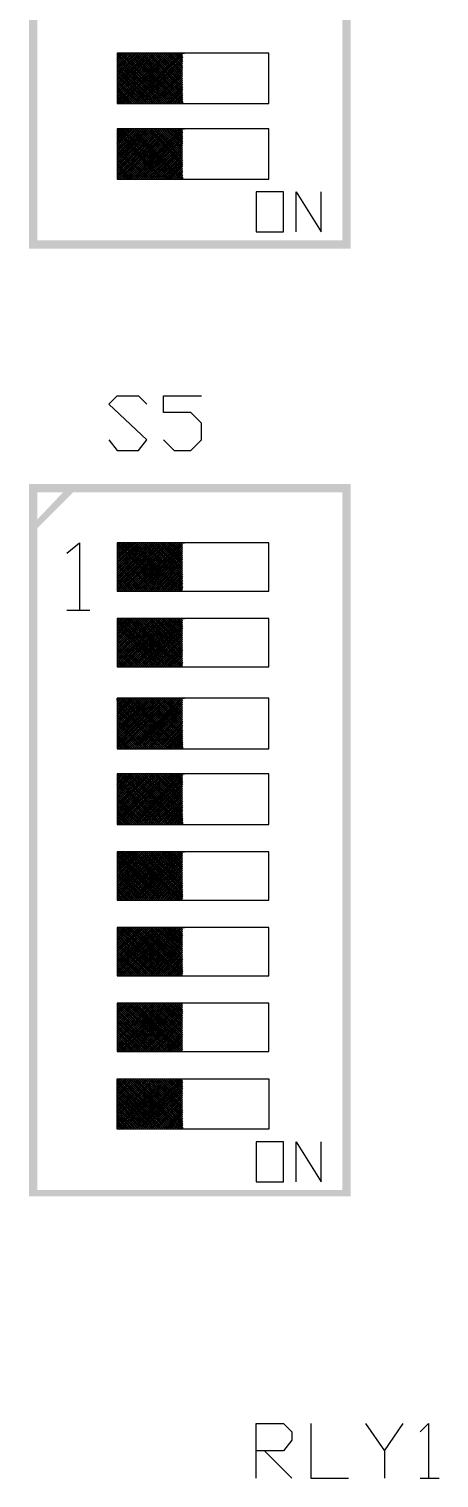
# Model space of a CAD drawing. Header units: millimetres. Extents: x 532209 to 638832, y -290618 to -196403.
# Drawn here: x 595696 to 600571, y -247778 to -230541 of the extents above; entities that cross this region are included whole.
import ezdxf
from ezdxf.enums import TextEntityAlignment as Align

# ---------------------------------------------------------------- set-up
doc = ezdxf.new("R2010")
doc.units = ezdxf.units.MM
doc.header["$LTSCALE"] = 12.5
doc.header["$MEASUREMENT"] = 0
doc.styles.get("Standard").update_dxf_attribs({"font": 'arial.ttf'})

# ---------------------------------------------------------------- blocks, each defined once
blk = doc.blocks.new('APC L')
at = {"linetype": 'Continuous'}
for points in [[(595796, -224753), (595696, -224653), (595796, -233053)], [(595696, -224653), (595796, -233053), (595696, -233153)], [(599521, -233153), (599421, -224753), (599521, -224653)], [(599421, -233053), (599521, -233153), (599421, -224753)], [(595796, -233053), (595696, -233153), (599421, -233053)], [(595696, -233153), (599421, -233053), (599521, -233153)], [(599521, -235953), (595796, -236053), (595696, -235953)], [(595796, -236053), (595696, -235953), (595796, -244353)], [(595696, -235953), (595796, -244353), (595696, -244428)], [(595721, -236453), (595771, -236503), (596171, -235978)], [(595771, -236503), (596171, -235978), (596246, -236028)], [(599421, -236053), (599521, -235953), (595796, -236053)], [(599521, -244428), (599421, -236053), (599521, -235953)], [(599421, -244353), (599521, -244428), (599421, -236053)], [(595796, -244353), (595696, -244428), (599421, -244353)], [(595696, -244428), (599421, -244353), (599521, -244428)]]:
    blk.add_hatch(color=256, dxfattribs=at).paths.add_polyline_path(points)
for points in [[(596746, -231428), (598546, -231428), (598546, -230828), (596746, -230828), (596746, -231428)], [(597346, -230828), (596746, -231428), (597321, -230828), (596746, -231403)], [(597296, -230828), (596746, -231378)], [(597296, -230828), (596746, -231378)], [(597271, -230828), (596746, -231353)], [(597246, -230828), (596746, -231328)], [(597246, -230828), (596746, -231328)], [(597221, -230828), (596746, -231303), (597196, -230828)], [(597171, -230828), (596746, -231278)], [(597171, -230828), (596746, -231253)], [(597146, -230828), (596746, -231253)], [(596746, -231228), (597121, -230828), (596746, -231203)], [(597121, -230828), (596746, -231178)], [(597096, -230828), (596746, -231178)], [(597071, -230828), (596746, -231153)], [(597046, -230828), (596746, -231128)], [(597046, -230828), (596746, -231128)], [(597021, -230828), (596746, -231103), (596996, -230828)], [(596996, -230828), (596746, -231078)], [(596971, -230828), (596746, -231053)], [(596946, -230828), (596746, -231053)], [(596746, -231028), (596921, -230828), (596746, -231003)], [(596921, -230828), (596746, -231003)], [(596896, -230828), (596746, -230978)], [(596871, -230828), (596746, -230953)], [(596846, -230828), (596746, -230928)], [(596846, -230828), (596746, -230928)], [(596821, -230828), (596746, -230903), (596796, -230828)], [(596796, -230828), (596746, -230878)], [(596771, -230828), (596746, -230878)], [(596746, -230828), (596746, -230853)], [(597346, -231428), (596746, -230828), (597321, -231428)], [(596746, -230853), (597296, -231428)], [(596746, -230878), (597296, -231428)], [(596746, -230878), (597271, -231428), (596746, -230903)], [(596746, -230928), (597246, -231428)], [(596746, -230928), (597246, -231428)], [(597221, -231428), (596746, -230953), (597196, -231428)], [(596746, -230978), (597171, -231428)], [(597371, -230828), (596771, -231428)], [(596771, -230828), (597371, -231428)], [(597396, -230828), (596796, -231428)], [(597371, -230828), (596796, -231428)], [(596796, -230828), (597396, -231428)], [(596796, -230828), (597371, -231428)], [(597421, -230828), (596821, -231428)], [(596821, -230828), (597421, -231428)], [(597446, -230828), (596846, -231428)], [(597446, -230828), (596846, -231428)], [(596846, -230828), (597446, -231428)], [(596846, -230828), (597446, -231428)], [(597471, -230828), (596871, -231428)], [(596871, -230828), (597471, -231428), (596896, -230828), (597496, -231428)], [(597496, -230828), (596896, -231428)], [(597496, -230828), (596921, -231428)], [(596921, -231428), (597521, -230828), (596946, -231428), (597521, -230853)], [(596921, -230828), (597496, -231428)], [(596921, -230828), (597521, -231428)], [(596946, -230828), (597521, -231403)], [(596971, -230828), (597521, -231378)], [(597521, -230878), (596971, -231428)], [(596996, -230828), (597521, -231378)], [(596996, -230828), (597521, -231353)], [(597521, -230878), (596996, -231428)], [(597521, -230903), (596996, -231428)], [(597021, -230828), (597521, -231328), (597046, -230828)], [(597021, -231428), (597521, -230928), (597046, -231428)], [(597046, -230828), (597521, -231328)], [(597521, -230928), (597046, -231428)], [(597071, -230828), (597521, -231303)], [(597521, -230953), (597071, -231428)], [(597521, -231278), (597096, -230828), (597521, -231253)], [(597521, -230978), (597096, -231428)], [(597121, -230828), (597521, -231253)], [(597121, -230828), (597521, -231228)], [(597146, -230828), (597521, -231203)], [(597171, -230828), (597521, -231178)], [(597171, -230828), (597521, -231178)], [(597196, -230828), (597521, -231153)], [(597221, -230828), (597521, -231128), (597246, -230828)], [(597246, -230828), (597521, -231128)], [(597271, -230828), (597521, -231103)], [(597521, -231078), (597296, -230828), (597521, -231053)], [(597296, -230828), (597521, -231053)], [(597321, -230828), (597521, -231028)], [(597346, -230828), (597521, -231003)], [(597371, -230828), (597521, -231003)], [(597371, -230828), (597521, -230978)], [(597396, -230828), (597521, -230953)], [(597421, -230828), (597521, -230928), (597446, -230828)], [(597446, -230828), (597521, -230928)], [(597521, -230903), (597471, -230828), (597521, -230878)], [(597496, -230828), (597521, -230878)], [(597496, -230828), (597521, -230853)], [(597521, -230828), (597546, -230828)], [(596746, -231003), (597171, -231428)], [(596746, -231003), (597146, -231428)], [(596746, -231028), (597121, -231428)], [(596746, -231053), (597121, -231428)], [(596746, -231053), (597096, -231428)], [(596746, -231078), (597071, -231428), (596746, -231103)], [(596746, -231128), (597046, -231428)], [(596746, -231128), (597046, -231428)], [(597021, -231428), (596746, -231153), (596996, -231428)], [(597521, -231003), (597121, -231428)], [(597521, -231003), (597121, -231428)], [(597521, -231028), (597146, -231428), (597521, -231053)], [(597521, -231053), (597171, -231428)], [(597521, -231078), (597171, -231428)], [(597521, -231103), (597196, -231428)], [(597221, -231428), (597521, -231128), (597246, -231428)], [(597521, -231128), (597246, -231428)], [(597521, -231153), (597271, -231428)], [(596746, -231178), (596996, -231428)], [(596746, -231178), (596971, -231428)], [(596746, -231203), (596946, -231428)], [(596746, -231228), (596921, -231428)], [(596746, -231253), (596921, -231428)], [(596746, -231253), (596896, -231428)], [(596746, -231278), (596871, -231428), (596746, -231303)], [(597521, -231178), (597296, -231428)], [(597521, -231178), (597296, -231428)], [(597521, -231203), (597321, -231428)], [(597521, -231228), (597346, -231428), (597521, -231253)], [(597521, -231253), (597371, -231428)], [(597521, -231278), (597371, -231428)], [(597396, -231428), (597521, -231303), (597421, -231428)], [(596746, -231328), (596846, -231428)], [(596846, -231428), (596746, -231328), (596821, -231428)], [(596746, -231353), (596796, -231428)], [(596746, -231378), (596796, -231428)], [(596746, -231378), (596771, -231428)], [(596746, -231403), (596746, -231428)], [(597521, -231328), (597446, -231428)], [(597521, -231328), (597446, -231428)], [(597521, -231353), (597471, -231428)], [(597521, -231378), (597496, -231428)], [(597521, -231378), (597496, -231428)], [(597521, -231403), (597521, -231428)], [(597346, -231728), (596746, -232328), (597321, -231728), (596746, -232303)], [(597296, -231728), (596746, -232278), (597296, -231728)], [(597271, -231728), (596746, -232278)], [(597246, -231728), (596746, -232253)], [(597246, -231728), (596746, -232228)], [(597221, -231728), (596746, -232228)], [(597196, -231728), (596746, -232203)], [(597171, -231728), (596746, -232178)], [(597171, -231728), (596746, -232153)], [(597146, -231728), (596746, -232153)], [(596746, -232128), (597121, -231728), (596746, -232103)], [(597121, -231728), (596746, -232078), (597096, -231728)], [(597071, -231728), (596746, -232078)], [(597046, -231728), (596746, -232053)], [(597046, -231728), (596746, -232028)], [(597021, -231728), (596746, -232028)], [(596996, -231728), (596746, -232003)], [(596996, -231728), (596746, -231978)], [(596971, -231728), (596746, -231953)], [(596946, -231728), (596746, -231953)], [(596746, -231928), (596921, -231728), (596746, -231903)], [(596921, -231728), (596746, -231903), (596896, -231728)], [(596871, -231728), (596746, -231878)], [(596846, -231728), (596746, -231853)], [(596846, -231728), (596746, -231828)], [(596821, -231728), (596746, -231828)], [(596796, -231728), (596746, -231803)], [(596796, -231728), (596746, -231778)], [(596771, -231728), (596746, -231778)], [(596746, -231728), (596746, -231753)], [(596746, -231728), (597346, -232328)], [(596746, -232328), (598546, -232328), (598546, -231728), (596746, -231728), (596746, -232328)], [(597321, -232328), (596746, -231753), (597296, -232328)], [(596746, -231778), (597296, -232328)], [(596746, -231778), (597271, -232328), (596746, -231803)], [(596746, -231828), (597246, -232328)], [(596746, -231828), (597246, -232328)], [(597371, -231728), (596771, -232328)], [(596771, -231728), (597371, -232328)], [(597396, -231728), (596796, -232328)], [(597371, -231728), (596796, -232328)], [(596796, -231728), (597396, -232328)], [(596796, -231728), (597371, -232328)], [(597421, -231728), (596821, -232328)], [(596821, -231728), (597421, -232328)], [(597446, -231728), (596846, -232328)], [(597446, -231728), (596846, -232328)], [(596846, -231728), (597446, -232328)], [(596846, -231728), (597446, -232328)], [(597471, -231728), (596871, -232328)], [(596871, -231728), (597471, -232328), (596896, -231728), (597496, -232328)], [(597496, -231728), (596896, -232328)], [(597496, -231728), (596921, -232328)], [(596921, -232328), (597521, -231728), (596946, -232328), (597521, -231753)], [(596921, -231728), (597496, -232328)], [(596921, -231728), (597521, -232328), (596946, -231728)], [(596971, -231728), (597521, -232303)], [(597521, -231778), (596971, -232328)], [(596996, -231728), (597521, -232278)], [(596996, -231728), (597521, -232278)], [(597521, -231778), (596996, -232328)], [(597521, -231803), (596996, -232328)], [(597021, -231728), (597521, -232253)], [(597521, -231828), (597021, -232328)], [(597046, -231728), (597521, -232228)], [(597046, -231728), (597521, -232228)], [(597521, -231828), (597046, -232328)], [(597071, -231728), (597521, -232203)], [(597521, -232178), (597096, -231728), (597521, -232153)], [(597121, -231728), (597521, -232153)], [(597121, -231728), (597521, -232128), (597146, -231728)], [(597171, -231728), (597521, -232103)], [(597171, -231728), (597521, -232078)], [(597196, -231728), (597521, -232078)], [(597221, -231728), (597521, -232053)], [(597246, -231728), (597521, -232028)], [(597246, -231728), (597521, -232028)], [(597271, -231728), (597521, -232003)], [(597521, -231978), (597296, -231728), (597521, -231953)], [(597296, -231728), (597521, -231953)], [(597321, -231728), (597521, -231928), (597346, -231728)], [(597371, -231728), (597521, -231903)], [(597371, -231728), (597521, -231903)], [(597396, -231728), (597521, -231878)], [(597421, -231728), (597521, -231853)], [(597446, -231728), (597521, -231828)], [(597446, -231728), (597521, -231828)], [(597521, -231803), (597471, -231728), (597521, -231778)], [(597496, -231728), (597521, -231778)], [(597496, -231728), (597521, -231753)], [(597521, -231728), (597546, -231728)], [(596746, -231853), (597221, -232328)], [(596746, -231878), (597196, -232328)], [(596746, -231903), (597171, -232328)], [(596746, -231903), (597171, -232328)], [(596746, -231928), (597146, -232328)], [(597121, -232328), (596746, -231953), (597121, -232328)], [(596746, -231953), (597096, -232328)], [(596746, -231978), (597071, -232328), (596746, -232003)], [(597521, -231853), (597046, -232328)], [(597521, -231878), (597071, -232328)], [(597521, -231903), (597096, -232328)], [(597121, -232328), (597521, -231903), (597121, -232328)], [(597521, -231928), (597146, -232328), (597521, -231953)], [(597521, -231953), (597171, -232328)], [(597521, -231978), (597171, -232328)], [(597521, -232003), (597196, -232328)], [(596746, -232028), (597046, -232328)], [(596746, -232028), (597046, -232328)], [(596746, -232053), (597021, -232328)], [(596746, -232078), (596996, -232328)], [(596746, -232078), (596996, -232328)], [(596746, -232103), (596971, -232328)], [(596746, -232128), (596946, -232328)], [(596921, -232328), (596746, -232153), (596921, -232328)], [(596746, -232153), (596896, -232328)], [(596746, -232178), (596871, -232328), (596746, -232203)], [(597521, -232028), (597221, -232328)], [(597521, -232028), (597246, -232328)], [(597521, -232053), (597246, -232328)], [(597521, -232078), (597271, -232328)], [(597521, -232078), (597296, -232328)], [(597296, -232328), (597521, -232103), (597321, -232328)], [(597521, -232128), (597346, -232328), (597521, -232153)], [(597521, -232153), (597371, -232328)], [(597521, -232178), (597371, -232328)], [(596746, -232228), (596846, -232328)], [(596746, -232228), (596846, -232328)], [(596746, -232253), (596821, -232328)], [(596746, -232278), (596796, -232328)], [(596746, -232278), (596796, -232328)], [(596746, -232303), (596771, -232328)], [(597521, -232203), (597396, -232328)], [(597521, -232228), (597421, -232328)], [(597521, -232228), (597446, -232328)], [(597521, -232253), (597446, -232328)], [(597521, -232278), (597471, -232328)], [(597521, -232278), (597496, -232328)], [(597496, -232328), (597521, -232303), (597521, -232328)], [(598396, -232953), (598721, -232953), (598721, -232478), (598396, -232478), (598396, -232953)], [(598871, -232953), (598871, -232478), (599171, -232953), (599171, -232478)], [(596646, -235428), (596746, -235553), (596996, -235553), (597096, -235428), (596646, -235003), (596746, -234903), (596996, -234903), (597096, -235003)], [(597296, -235428), (597421, -235553), (597621, -235553), (597746, -235428), (597746, -235228), (597621, -235103), (597296, -235103), (597296, -234903), (597746, -234903)], [(596146, -236778), (596296, -236653), (596296, -237453)], [(596746, -237228), (598546, -237228), (598546, -236653), (596746, -236653), (596746, -237228)], [(597346, -236653), (596746, -237228), (597321, -236653), (596746, -237228)], [(597296, -236653), (596746, -237203)], [(597296, -236653), (596746, -237178)], [(597271, -236653), (596746, -237178)], [(597246, -236653), (596746, -237153)], [(597246, -236653), (596746, -237128)], [(597221, -236653), (596746, -237103)], [(597196, -236653), (596746, -237103)], [(597171, -236653), (596746, -237078)], [(597171, -236653), (596746, -237053), (597146, -236653)], [(596746, -237028), (597121, -236653), (596746, -237028)], [(597121, -236653), (596746, -237003)], [(597096, -236653), (596746, -236978)], [(597071, -236653), (596746, -236978)], [(597046, -236653), (596746, -236953)], [(597046, -236653), (596746, -236928)], [(597021, -236653), (596746, -236903)], [(596996, -236653), (596746, -236903)], [(596996, -236653), (596746, -236878)], [(596971, -236653), (596746, -236853), (596946, -236653)], [(596746, -236853), (596921, -236653), (596746, -236828)], [(596921, -236653), (596746, -236803)], [(596896, -236653), (596746, -236778)], [(596871, -236653), (596746, -236778)], [(596846, -236653), (596746, -236753)], [(596846, -236653), (596746, -236728)], [(596821, -236653), (596746, -236728)], [(596796, -236653), (596746, -236703)], [(596796, -236653), (596746, -236678)], [(596771, -236653), (596746, -236653), (596746, -236653)], [(597346, -237228), (596746, -236653), (597321, -237228)], [(596746, -236653), (597296, -237228)], [(597371, -236653), (596771, -237228)], [(596771, -236653), (597371, -237228)], [(597396, -236653), (596796, -237228)], [(597371, -236653), (596796, -237228)], [(596796, -236653), (597396, -237228)], [(596796, -236653), (597371, -237228)], [(597421, -236653), (596821, -237228)], [(596821, -236653), (597421, -237228)], [(597446, -236653), (596846, -237228)], [(597446, -236653), (596846, -237228)], [(596846, -236653), (597446, -237228)], [(596846, -236653), (597446, -237228)], [(597471, -236653), (596871, -237228)], [(596871, -236653), (597471, -237228), (596896, -236653), (597496, -237228)], [(597496, -236653), (596896, -237228)], [(597496, -236653), (596921, -237228)], [(596921, -237228), (597521, -236653), (596946, -237228), (597521, -236653)], [(596921, -236653), (597496, -237228)], [(596921, -236653), (597521, -237228)], [(596946, -236653), (597521, -237228)], [(596971, -236653), (597521, -237203)], [(596996, -236653), (597521, -237178)], [(596996, -236653), (597521, -237178)], [(597021, -236653), (597521, -237153)], [(597046, -236653), (597521, -237128)], [(597046, -236653), (597521, -237103)], [(597071, -236653), (597521, -237103)], [(597096, -236653), (597521, -237078), (597096, -236653)], [(597121, -236653), (597521, -237053)], [(597121, -236653), (597521, -237028)], [(597146, -236653), (597521, -237028)], [(597171, -236653), (597521, -237003)], [(597171, -236653), (597521, -236978)], [(597196, -236653), (597521, -236978)], [(597221, -236653), (597521, -236953)], [(597246, -236653), (597521, -236928)], [(597246, -236653), (597521, -236903)], [(597271, -236653), (597521, -236903), (597296, -236653), (597521, -236878)], [(597296, -236653), (597521, -236853)], [(597321, -236653), (597521, -236853)], [(597346, -236653), (597521, -236828)], [(597371, -236653), (597521, -236803)], [(597371, -236653), (597521, -236778)], [(597396, -236653), (597521, -236778)], [(597421, -236653), (597521, -236753)], [(597446, -236653), (597521, -236728)], [(597446, -236653), (597521, -236728)], [(597471, -236653), (597521, -236703), (597471, -236653)], [(597496, -236653), (597521, -236678)], [(597496, -236653), (597521, -236653)], [(597521, -236653), (597546, -236653)], [(596746, -236678), (597296, -237228)], [(596746, -236703), (597271, -237228), (596746, -236703)], [(596746, -236728), (597246, -237228)], [(596746, -236728), (597246, -237228)], [(596746, -236753), (597221, -237228)], [(596746, -236778), (597196, -237228)], [(596746, -236778), (597171, -237228)], [(596746, -236803), (597171, -237228)], [(596746, -236828), (597146, -237228)], [(596971, -237228), (597521, -236678), (596996, -237228)], [(597521, -236703), (596996, -237228)], [(597521, -236728), (597021, -237228)], [(597521, -236728), (597046, -237228)], [(597521, -236753), (597046, -237228)], [(597521, -236778), (597071, -237228)], [(597521, -236778), (597096, -237228)], [(597521, -236803), (597121, -237228)], [(597521, -236828), (597121, -237228)], [(596746, -236853), (597121, -237228)], [(596746, -236853), (597121, -237228)], [(596746, -236878), (597096, -237228)], [(596746, -236903), (597071, -237228), (596746, -236903)], [(596746, -236903), (597046, -237228)], [(596746, -236928), (597046, -237228)], [(596746, -236953), (597021, -237228)], [(596746, -236978), (596996, -237228)], [(596746, -236978), (596996, -237228)], [(596746, -237003), (596971, -237228)], [(597521, -236853), (597146, -237228), (597521, -236853), (597171, -237228)], [(597521, -236878), (597171, -237228)], [(597521, -236903), (597196, -237228)], [(597521, -236903), (597221, -237228)], [(597521, -236928), (597246, -237228)], [(597521, -236953), (597246, -237228)], [(597521, -236978), (597271, -237228)], [(597521, -236978), (597296, -237228)], [(597521, -237003), (597296, -237228)], [(596746, -237028), (596946, -237228)], [(596746, -237028), (596921, -237228)], [(596746, -237053), (596921, -237228)], [(596746, -237078), (596896, -237228)], [(596746, -237103), (596871, -237228), (596746, -237103)], [(596746, -237103), (596846, -237228)], [(596746, -237128), (596846, -237228)], [(596746, -237153), (596821, -237228)], [(596746, -237178), (596796, -237228)], [(596746, -237178), (596796, -237228)], [(597521, -237028), (597321, -237228)], [(597521, -237028), (597346, -237228), (597521, -237053), (597371, -237228)], [(597521, -237078), (597371, -237228)], [(597521, -237103), (597396, -237228)], [(597521, -237103), (597421, -237228)], [(597521, -237128), (597446, -237228)], [(597521, -237153), (597446, -237228)], [(597521, -237178), (597471, -237228)], [(597521, -237178), (597496, -237228)], [(596746, -237203), (596771, -237228)], [(596746, -237228), (596746, -237228)], [(597521, -237203), (597496, -237228)], [(597521, -237228), (597521, -237228)], [(596146, -237453), (596421, -237453)], [(596746, -238128), (598546, -238128), (598546, -237553), (596746, -237553), (596746, -238128)], [(597346, -237553), (596746, -238128), (597321, -237553), (596746, -238128)], [(597296, -237553), (596746, -238103)], [(597296, -237553), (596746, -238078)], [(597271, -237553), (596746, -238078)], [(597246, -237553), (596746, -238053), (597246, -237553)], [(597221, -237553), (596746, -238028)], [(597196, -237553), (596746, -238003)], [(597171, -237553), (596746, -238003)], [(597171, -237553), (596746, -237978)], [(597146, -237553), (596746, -237953)], [(596746, -237928), (597121, -237553), (596746, -237928)], [(597121, -237553), (596746, -237903)], [(597096, -237553), (596746, -237878)], [(597071, -237553), (596746, -237878)], [(597046, -237553), (596746, -237853), (597046, -237553)], [(597021, -237553), (596746, -237828)], [(596996, -237553), (596746, -237803)], [(596996, -237553), (596746, -237803)], [(596971, -237553), (596746, -237778)], [(596946, -237553), (596746, -237753)], [(596746, -237753), (596921, -237553), (596746, -237728)], [(596921, -237553), (596746, -237703)], [(596896, -237553), (596746, -237678)], [(596871, -237553), (596746, -237678)], [(596846, -237553), (596746, -237653), (596846, -237553)], [(596821, -237553), (596746, -237628)], [(596796, -237553), (596746, -237628)], [(596796, -237553), (596746, -237603)], [(596771, -237553), (596746, -237578)], [(596746, -237553), (596746, -237553)], [(597346, -238128), (596746, -237553), (597321, -238128)], [(596746, -237553), (597296, -238128)], [(596746, -237578), (597296, -238128)], [(596746, -237603), (597271, -238128), (596746, -237628)], [(596746, -237628), (597246, -238128)], [(596746, -237653), (597246, -238128)], [(596746, -237678), (597221, -238128)], [(596746, -237678), (597196, -238128)], [(597171, -238128), (596746, -237703), (597171, -238128)], [(597371, -237553), (596771, -238128)], [(596771, -237553), (597371, -238128)], [(597396, -237553), (596796, -238128)], [(597371, -237553), (596796, -238128)], [(596796, -237553), (597396, -238128)], [(596796, -237553), (597371, -238128)], [(597421, -237553), (596821, -238128)], [(596821, -237553), (597421, -238128)], [(597446, -237553), (596846, -238128)], [(597446, -237553), (596846, -238128)], [(596846, -237553), (597446, -238128)], [(596846, -237553), (597446, -238128)], [(597471, -237553), (596871, -238128)], [(596871, -237553), (597471, -238128), (596896, -237553), (597496, -238128)], [(597496, -237553), (596896, -238128)], [(597496, -237553), (596921, -238128)], [(596921, -238128), (597521, -237553), (596946, -238128), (597521, -237553)], [(596921, -237553), (597496, -238128)], [(596921, -237553), (597521, -238128)], [(596946, -237553), (597521, -238128)], [(596971, -237553), (597521, -238103)], [(597521, -237578), (596971, -238128)], [(596996, -237553), (597521, -238078)], [(596996, -237553), (597521, -238078), (597021, -237553)], [(597521, -237603), (596996, -238128)], [(597521, -237628), (596996, -238128)], [(597521, -237628), (597021, -238128)], [(597046, -237553), (597521, -238053)], [(597046, -237553), (597521, -238028)], [(597521, -237653), (597046, -238128)], [(597046, -238128), (597521, -237678), (597071, -238128)], [(597071, -237553), (597521, -238003)], [(597521, -238003), (597096, -237553), (597521, -237978)], [(597521, -237678), (597096, -238128)], [(597121, -237553), (597521, -237953)], [(597121, -237553), (597521, -237928)], [(597521, -237703), (597121, -238128)], [(597146, -237553), (597521, -237928)], [(597171, -237553), (597521, -237903)], [(597171, -237553), (597521, -237878), (597196, -237553)], [(597221, -237553), (597521, -237878)], [(597246, -237553), (597521, -237853)], [(597246, -237553), (597521, -237828)], [(597271, -237553), (597521, -237803)], [(597521, -237803), (597296, -237553), (597521, -237778)], [(597296, -237553), (597521, -237753)], [(597321, -237553), (597521, -237753)], [(597346, -237553), (597521, -237728)], [(597371, -237553), (597521, -237703)], [(597371, -237553), (597521, -237678), (597396, -237553)], [(597421, -237553), (597521, -237678)], [(597446, -237553), (597521, -237653)], [(597446, -237553), (597521, -237628)], [(597521, -237628), (597471, -237553), (597521, -237603)], [(597496, -237553), (597521, -237578)], [(597496, -237553), (597521, -237553)], [(597521, -237553), (597546, -237553)], [(596746, -237728), (597146, -238128)], [(596746, -237753), (597121, -238128)], [(596746, -237753), (597121, -238128)], [(596746, -237778), (597096, -238128)], [(596746, -237803), (597071, -238128), (596746, -237803)], [(596746, -237828), (597046, -238128)], [(596746, -237853), (597046, -238128)], [(597521, -237728), (597121, -238128)], [(597521, -237753), (597146, -238128), (597521, -237753)], [(597521, -237778), (597171, -238128)], [(597521, -237803), (597171, -238128)], [(597521, -237803), (597196, -238128)], [(597521, -237828), (597221, -238128)], [(597246, -238128), (597521, -237853), (597246, -238128)], [(596746, -237878), (597021, -238128)], [(596996, -238128), (596746, -237878), (596996, -238128)], [(596746, -237903), (596971, -238128)], [(596746, -237928), (596946, -238128)], [(596746, -237928), (596921, -238128)], [(596746, -237953), (596921, -238128)], [(596746, -237978), (596896, -238128)], [(596746, -238003), (596871, -238128), (596746, -238003)], [(596746, -238028), (596846, -238128)], [(597521, -237878), (597271, -238128)], [(597521, -237878), (597296, -238128)], [(597521, -237903), (597296, -238128)], [(597521, -237928), (597321, -238128)], [(597521, -237928), (597346, -238128), (597521, -237953)], [(597521, -237978), (597371, -238128)], [(597521, -238003), (597371, -238128)], [(597521, -238003), (597396, -238128)], [(597521, -238028), (597421, -238128)], [(596746, -238053), (596846, -238128)], [(596746, -238078), (596821, -238128)], [(596796, -238128), (596746, -238078), (596796, -238128)], [(596746, -238103), (596771, -238128)], [(596746, -238128), (596746, -238128)], [(597446, -238128), (597521, -238053), (597446, -238128)], [(597521, -238078), (597471, -238128)], [(597521, -238078), (597496, -238128)], [(597521, -238103), (597496, -238128)], [(597521, -238128), (597521, -238128)], [(596746, -239103), (598546, -239103), (598546, -238503), (596746, -238503), (596746, -239103)], [(597346, -238503), (596746, -239103), (597321, -238503), (596746, -239078)], [(597296, -238503), (596746, -239053)], [(597296, -238503), (596746, -239028)], [(597271, -238503), (596746, -239028)], [(597246, -238503), (596746, -239003)], [(597246, -238503), (596746, -238978)], [(597221, -238503), (596746, -238978)], [(597196, -238503), (596746, -238953)], [(597171, -238503), (596746, -238928)], [(597171, -238503), (596746, -238903), (597146, -238503)], [(596746, -238903), (597121, -238503), (596746, -238878)], [(597121, -238503), (596746, -238853)], [(597096, -238503), (596746, -238828)], [(597071, -238503), (596746, -238828)], [(597046, -238503), (596746, -238803)], [(597046, -238503), (596746, -238778)], [(597021, -238503), (596746, -238778)], [(596996, -238503), (596746, -238753)], [(596996, -238503), (596746, -238728)], [(596971, -238503), (596746, -238703), (596946, -238503)], [(596746, -238703), (596921, -238503), (596746, -238678)], [(596921, -238503), (596746, -238653)], [(596896, -238503), (596746, -238653)], [(596871, -238503), (596746, -238628)], [(596846, -238503), (596746, -238603)], [(596846, -238503), (596746, -238578)], [(596821, -238503), (596746, -238578)], [(596796, -238503), (596746, -238553)], [(596796, -238503), (596746, -238528)], [(596771, -238503), (596746, -238528), (596746, -238503)], [(597346, -239103), (596746, -238503), (597321, -239103)], [(596746, -238528), (597296, -239103)], [(596746, -238528), (597296, -239103)], [(596746, -238553), (597271, -239103), (596746, -238578), (597246, -239103)], [(597371, -238503), (596771, -239103)], [(596771, -238503), (597371, -239103)], [(597396, -238503), (596796, -239103)], [(597371, -238503), (596796, -239103)], [(596796, -238503), (597396, -239103)], [(596796, -238503), (597371, -239103)], [(597421, -238503), (596821, -239103)], [(596821, -238503), (597421, -239103)], [(597446, -238503), (596846, -239103)], [(597446, -238503), (596846, -239103)], [(596846, -238503), (597446, -239103)], [(596846, -238503), (597446, -239103)], [(597471, -238503), (596871, -239103)], [(596871, -238503), (597471, -239103), (596896, -238503), (597496, -239103)], [(597496, -238503), (596896, -239103)], [(597496, -238503), (596921, -239103)], [(596921, -239103), (597521, -238503), (596946, -239103), (597521, -238528)], [(596921, -238503), (597496, -239103)], [(596921, -238503), (597521, -239103)], [(596946, -238503), (597521, -239078)], [(596971, -238503), (597521, -239053)], [(596971, -239103), (597521, -238528), (596996, -239103)], [(596996, -238503), (597521, -239028)], [(596996, -238503), (597521, -239028)], [(597521, -238553), (596996, -239103)], [(597021, -238503), (597521, -239003)], [(597046, -238503), (597521, -238978)], [(597046, -238503), (597521, -238978)], [(597071, -238503), (597521, -238953), (597096, -238503), (597521, -238928)], [(597121, -238503), (597521, -238903)], [(597121, -238503), (597521, -238903)], [(597146, -238503), (597521, -238878)], [(597171, -238503), (597521, -238853)], [(597171, -238503), (597521, -238828)], [(597196, -238503), (597521, -238828)], [(597221, -238503), (597521, -238803)], [(597246, -238503), (597521, -238778)], [(597246, -238503), (597521, -238778)], [(597271, -238503), (597521, -238753), (597296, -238503), (597521, -238728)], [(597296, -238503), (597521, -238703)], [(597321, -238503), (597521, -238703)], [(597346, -238503), (597521, -238678)], [(597371, -238503), (597521, -238653)], [(597371, -238503), (597521, -238653)], [(597396, -238503), (597521, -238628)], [(597421, -238503), (597521, -238603)], [(597446, -238503), (597521, -238578)], [(597446, -238503), (597521, -238578)], [(597471, -238503), (597521, -238553), (597471, -238503)], [(597496, -238503), (597521, -238528)], [(597496, -238503), (597521, -238528)], [(597521, -238503), (597546, -238503)], [(596746, -238578), (597246, -239103)], [(596746, -238603), (597221, -239103)], [(596746, -238628), (597196, -239103)], [(596746, -238653), (597171, -239103)], [(596746, -238653), (597171, -239103)], [(596746, -238678), (597146, -239103)], [(596746, -238703), (597121, -239103)], [(596746, -238703), (597121, -239103)], [(596746, -238728), (597096, -239103)], [(597521, -238578), (597021, -239103)], [(597521, -238578), (597046, -239103)], [(597521, -238603), (597046, -239103)], [(597521, -238628), (597071, -239103)], [(597521, -238653), (597096, -239103)], [(597521, -238653), (597121, -239103)], [(597521, -238678), (597121, -239103)], [(597521, -238703), (597146, -239103), (597521, -238703)], [(597171, -239103), (597521, -238728), (597171, -239103)], [(596746, -238753), (597071, -239103), (596746, -238778), (597046, -239103)], [(596746, -238778), (597046, -239103)], [(596746, -238803), (597021, -239103)], [(596746, -238828), (596996, -239103)], [(596746, -238828), (596996, -239103)], [(596746, -238853), (596971, -239103)], [(596746, -238878), (596946, -239103)], [(596746, -238903), (596921, -239103)], [(596746, -238903), (596921, -239103)], [(597521, -238753), (597196, -239103)], [(597521, -238778), (597221, -239103)], [(597521, -238778), (597246, -239103)], [(597521, -238803), (597246, -239103)], [(597521, -238828), (597271, -239103)], [(597521, -238828), (597296, -239103)], [(597521, -238853), (597296, -239103)], [(597521, -238878), (597321, -239103)], [(597521, -238903), (597346, -239103), (597521, -238903)], [(596746, -238928), (596896, -239103)], [(596746, -238953), (596871, -239103), (596746, -238978), (596846, -239103)], [(596746, -238978), (596846, -239103)], [(596746, -239003), (596821, -239103)], [(596746, -239028), (596796, -239103)], [(596746, -239028), (596796, -239103)], [(596746, -239053), (596771, -239103)], [(596746, -239078), (596746, -239103)], [(597371, -239103), (597521, -238928), (597371, -239103)], [(597521, -238953), (597396, -239103)], [(597521, -238978), (597421, -239103)], [(597521, -238978), (597446, -239103)], [(597521, -239003), (597446, -239103)], [(597521, -239028), (597471, -239103)], [(597521, -239028), (597496, -239103)], [(597521, -239053), (597496, -239103)], [(597521, -239078), (597521, -239103)], [(596746, -240003), (598546, -240003), (598546, -239403), (596746, -239403), (596746, -240003)], [(597346, -239403), (596746, -240003), (597321, -239403), (596746, -239978)], [(597296, -239403), (596746, -239953)], [(597296, -239403), (596746, -239928)], [(597271, -239403), (596746, -239928)], [(597246, -239403), (596746, -239903), (597246, -239403)], [(597221, -239403), (596746, -239878)], [(597196, -239403), (596746, -239878)], [(597171, -239403), (596746, -239853)], [(597171, -239403), (596746, -239828)], [(597146, -239403), (596746, -239803)], [(596746, -239803), (597121, -239403), (596746, -239778)], [(597121, -239403), (596746, -239753)], [(597096, -239403), (596746, -239728)], [(597071, -239403), (596746, -239728)], [(597046, -239403), (596746, -239703), (597046, -239403)], [(597021, -239403), (596746, -239678)], [(596996, -239403), (596746, -239678)], [(596996, -239403), (596746, -239653)], [(596971, -239403), (596746, -239628)], [(596946, -239403), (596746, -239603)], [(596746, -239603), (596921, -239403), (596746, -239578)], [(596921, -239403), (596746, -239553)], [(596896, -239403), (596746, -239553)], [(596871, -239403), (596746, -239528), (596846, -239403)], [(596846, -239403), (596746, -239503)], [(596821, -239403), (596746, -239478)], [(596796, -239403), (596746, -239478)], [(596796, -239403), (596746, -239453)], [(596771, -239403), (596746, -239428)], [(596746, -239403), (596746, -239428)], [(597346, -240003), (596746, -239403), (597321, -240003)], [(596746, -239428), (597296, -240003)], [(596746, -239428), (597296, -240003)], [(597371, -239403), (596771, -240003)], [(596771, -239403), (597371, -240003)], [(597396, -239403), (596796, -240003)], [(597371, -239403), (596796, -240003)], [(596796, -239403), (597396, -240003)], [(596796, -239403), (597371, -240003)], [(597421, -239403), (596821, -240003)], [(596821, -239403), (597421, -240003)], [(597446, -239403), (596846, -240003)], [(597446, -239403), (596846, -240003)], [(596846, -239403), (597446, -240003)], [(596846, -239403), (597446, -240003)], [(597471, -239403), (596871, -240003)], [(596871, -239403), (597471, -240003), (596896, -239403), (597496, -240003)], [(597496, -239403), (596896, -240003)], [(597496, -239403), (596921, -240003)], [(596921, -240003), (597521, -239403), (596946, -240003), (597521, -239428)], [(596921, -239403), (597496, -240003)], [(596921, -239403), (597521, -240003)], [(596946, -239403), (597521, -239978)], [(596971, -239403), (597521, -239953)], [(597521, -239428), (596971, -240003)], [(596996, -239403), (597521, -239928), (596996, -239403)], [(597021, -239403), (597521, -239928)], [(597046, -239403), (597521, -239903)], [(597046, -239403), (597521, -239878)], [(597071, -239403), (597521, -239878)], [(597521, -239853), (597096, -239403), (597521, -239828)], [(597121, -239403), (597521, -239803)], [(597121, -239403), (597521, -239803)], [(597146, -239403), (597521, -239778)], [(597171, -239403), (597521, -239753)], [(597171, -239403), (597521, -239728), (597196, -239403)], [(597221, -239403), (597521, -239728)], [(597246, -239403), (597521, -239703)], [(597246, -239403), (597521, -239678)], [(597271, -239403), (597521, -239678)], [(597521, -239653), (597296, -239403), (597521, -239628)], [(597296, -239403), (597521, -239603)], [(597321, -239403), (597521, -239603)], [(597346, -239403), (597521, -239578)], [(597371, -239403), (597521, -239553)], [(597371, -239403), (597521, -239553), (597396, -239403)], [(597421, -239403), (597521, -239528)], [(597446, -239403), (597521, -239503)], [(597446, -239403), (597521, -239478)], [(597521, -239478), (597471, -239403), (597521, -239453)], [(597496, -239403), (597521, -239428)], [(597496, -239403), (597521, -239428)], [(597521, -239403), (597546, -239403)], [(596746, -239453), (597271, -240003), (596746, -239478)], [(596746, -239478), (597246, -240003)], [(596746, -239503), (597246, -240003)], [(596746, -239528), (597221, -240003)], [(596746, -239553), (597196, -240003)], [(597171, -240003), (596746, -239553), (597171, -240003)], [(596746, -239578), (597146, -240003)], [(597521, -239453), (596996, -240003)], [(597521, -239478), (596996, -240003)], [(597521, -239478), (597021, -240003)], [(597521, -239503), (597046, -240003)], [(597046, -240003), (597521, -239528), (597071, -240003)], [(597521, -239553), (597096, -240003)], [(597521, -239553), (597121, -240003)], [(597521, -239578), (597121, -240003)], [(596746, -239603), (597121, -240003)], [(596746, -239603), (597121, -240003)], [(596746, -239628), (597096, -240003)], [(596746, -239653), (597071, -240003), (596746, -239678)], [(596746, -239678), (597046, -240003)], [(596746, -239703), (597046, -240003)], [(596746, -239728), (597021, -240003)], [(596746, -239728), (596996, -240003)], [(596996, -240003), (596746, -239753), (596971, -240003)], [(597521, -239603), (597146, -240003), (597521, -239603)], [(597521, -239628), (597171, -240003)], [(597521, -239653), (597171, -240003)], [(597521, -239678), (597196, -240003)], [(597521, -239678), (597221, -240003)], [(597521, -239703), (597246, -240003)], [(597246, -240003), (597521, -239728), (597271, -240003)], [(597521, -239728), (597296, -240003)], [(597521, -239753), (597296, -240003)], [(596746, -239778), (596946, -240003)], [(596746, -239803), (596921, -240003)], [(596746, -239803), (596921, -240003)], [(596746, -239828), (596896, -240003)], [(596746, -239853), (596871, -240003), (596746, -239878)], [(596746, -239878), (596846, -240003)], [(596746, -239903), (596846, -240003)], [(596746, -239928), (596821, -240003)], [(596746, -239928), (596796, -240003)], [(597521, -239778), (597321, -240003)], [(597521, -239803), (597346, -240003), (597521, -239803)], [(597521, -239828), (597371, -240003)], [(597521, -239853), (597371, -240003)], [(597521, -239878), (597396, -240003)], [(597521, -239878), (597421, -240003)], [(597521, -239903), (597446, -240003)], [(597446, -240003), (597521, -239928), (597471, -240003)], [(597521, -239928), (597496, -240003)], [(596796, -240003), (596746, -239953), (596771, -240003)], [(596746, -239978), (596746, -240003)], [(597521, -239953), (597496, -240003)], [(597521, -239978), (597521, -240003)], [(596746, -240903), (598546, -240903), (598546, -240328), (596746, -240328), (596746, -240903)], [(597346, -240328), (596746, -240903), (597321, -240328), (596746, -240903)], [(597296, -240328), (596746, -240878)], [(597296, -240328), (596746, -240853)], [(597271, -240328), (596746, -240828)], [(597246, -240328), (596746, -240828)], [(597246, -240328), (596746, -240803)], [(597221, -240328), (596746, -240778)], [(597196, -240328), (596746, -240778)], [(597171, -240328), (596746, -240753)], [(597171, -240328), (596746, -240728)], [(597146, -240328), (596746, -240703)], [(597121, -240328), (596746, -240703), (597121, -240328)], [(597121, -240328), (596746, -240678)], [(597096, -240328), (596746, -240653)], [(597071, -240328), (596746, -240628)], [(597046, -240328), (596746, -240628)], [(597046, -240328), (596746, -240603)], [(597021, -240328), (596746, -240578)], [(596996, -240328), (596746, -240578)], [(596996, -240328), (596746, -240553)], [(596971, -240328), (596746, -240528)], [(596946, -240328), (596746, -240503), (596921, -240328), (596746, -240503)], [(596921, -240328), (596746, -240478)], [(596896, -240328), (596746, -240453)], [(596871, -240328), (596746, -240453)], [(596846, -240328), (596746, -240428)], [(596846, -240328), (596746, -240403)], [(596821, -240328), (596746, -240378)], [(596796, -240328), (596746, -240378)], [(596796, -240328), (596746, -240353)], [(596771, -240328), (596746, -240328)], [(596746, -240328), (596771, -240328)], [(597346, -240903), (596746, -240328), (597321, -240903)], [(596746, -240328), (597296, -240903)], [(597296, -240903), (596746, -240353), (597271, -240903), (596746, -240378)], [(596746, -240378), (597246, -240903)], [(596746, -240403), (597246, -240903)], [(596746, -240428), (597221, -240903)], [(596746, -240453), (597196, -240903)], [(596746, -240453), (597171, -240903)], [(597371, -240328), (596771, -240903)], [(596771, -240328), (597371, -240903)], [(597396, -240328), (596796, -240903)], [(597371, -240328), (596796, -240903)], [(596796, -240328), (597396, -240903)], [(596796, -240328), (597371, -240903)], [(597421, -240328), (596821, -240903)], [(596821, -240328), (597421, -240903)], [(597446, -240328), (596846, -240903)], [(597446, -240328), (596846, -240903)], [(596846, -240328), (597446, -240903)], [(596846, -240328), (597446, -240903)], [(597471, -240328), (596871, -240903)], [(596871, -240328), (597471, -240903), (596896, -240328), (597496, -240903)], [(597496, -240328), (596896, -240903)], [(597496, -240328), (596921, -240903)], [(596921, -240903), (597521, -240328), (596946, -240903), (597521, -240328), (596971, -240903)], [(596921, -240328), (597496, -240903)], [(596921, -240328), (597521, -240903), (596946, -240328)], [(596971, -240328), (597521, -240878)], [(596996, -240328), (597521, -240853)], [(596996, -240328), (597521, -240828)], [(597521, -240353), (596996, -240903)], [(597521, -240378), (596996, -240903)], [(597021, -240328), (597521, -240828)], [(597521, -240378), (597021, -240903)], [(597046, -240328), (597521, -240803)], [(597046, -240328), (597521, -240778)], [(597521, -240403), (597046, -240903)], [(597521, -240428), (597046, -240903)], [(597071, -240328), (597521, -240778)], [(597521, -240453), (597071, -240903)], [(597521, -240753), (597096, -240328), (597521, -240728), (597121, -240328)], [(597521, -240453), (597096, -240903)], [(597121, -240328), (597521, -240703)], [(597146, -240328), (597521, -240703)], [(597171, -240328), (597521, -240678)], [(597171, -240328), (597521, -240653)], [(597196, -240328), (597521, -240628)], [(597221, -240328), (597521, -240628)], [(597246, -240328), (597521, -240603)], [(597246, -240328), (597521, -240578)], [(597271, -240328), (597521, -240578)], [(597296, -240328), (597521, -240553), (597296, -240328)], [(597296, -240328), (597521, -240528)], [(597321, -240328), (597521, -240503)], [(597346, -240328), (597521, -240503)], [(597371, -240328), (597521, -240478)], [(597371, -240328), (597521, -240453)], [(597396, -240328), (597521, -240453)], [(597421, -240328), (597521, -240428)], [(597446, -240328), (597521, -240403)], [(597446, -240328), (597521, -240378)], [(597521, -240378), (597471, -240328), (597521, -240353), (597496, -240328)], [(597496, -240328), (597521, -240328)], [(597521, -240328), (597546, -240328)], [(596746, -240478), (597171, -240903)], [(596746, -240503), (597146, -240903)], [(596746, -240503), (597121, -240903)], [(596746, -240528), (597121, -240903)], [(597096, -240903), (596746, -240553), (597071, -240903), (596746, -240578)], [(596746, -240578), (597046, -240903)], [(596746, -240603), (597046, -240903)], [(596746, -240628), (597021, -240903)], [(596746, -240628), (596996, -240903)], [(597521, -240478), (597121, -240903)], [(597521, -240503), (597121, -240903)], [(597521, -240503), (597146, -240903), (597521, -240503)], [(597521, -240528), (597171, -240903)], [(597521, -240553), (597171, -240903)], [(597521, -240578), (597196, -240903)], [(597521, -240578), (597221, -240903)], [(597521, -240603), (597246, -240903)], [(597521, -240628), (597246, -240903)], [(597521, -240628), (597271, -240903)], [(596746, -240653), (596996, -240903)], [(596746, -240678), (596971, -240903)], [(596746, -240703), (596946, -240903)], [(596746, -240703), (596921, -240903)], [(596746, -240728), (596921, -240903)], [(596896, -240903), (596746, -240753), (596871, -240903), (596746, -240778)], [(596746, -240778), (596846, -240903)], [(596746, -240803), (596846, -240903)], [(597521, -240653), (597296, -240903)], [(597521, -240678), (597296, -240903)], [(597521, -240703), (597321, -240903)], [(597521, -240703), (597346, -240903), (597521, -240703)], [(597521, -240728), (597371, -240903)], [(597521, -240753), (597371, -240903)], [(597521, -240778), (597396, -240903)], [(597521, -240778), (597421, -240903)], [(597521, -240803), (597446, -240903)], [(596746, -240828), (596821, -240903)], [(596746, -240828), (596796, -240903)], [(596746, -240853), (596796, -240903)], [(596746, -240878), (596771, -240903)], [(596746, -240903), (596771, -240903)], [(597521, -240828), (597446, -240903)], [(597521, -240828), (597471, -240903)], [(597521, -240853), (597496, -240903)], [(597521, -240878), (597496, -240903)], [(597521, -240903), (597546, -240903)], [(596746, -241803), (598546, -241803), (598546, -241228), (596746, -241228), (596746, -241803)], [(597346, -241228), (596746, -241803), (597321, -241228), (596746, -241803)], [(597296, -241228), (596746, -241778)], [(597296, -241228), (596746, -241753)], [(597271, -241228), (596746, -241728)], [(597246, -241228), (596746, -241728)], [(597246, -241228), (596746, -241703), (597221, -241228)], [(597196, -241228), (596746, -241678)], [(597171, -241228), (596746, -241678)], [(597171, -241228), (596746, -241653)], [(597146, -241228), (596746, -241628)], [(596746, -241603), (597121, -241228), (596746, -241603)], [(597121, -241228), (596746, -241578)], [(597096, -241228), (596746, -241553)], [(597071, -241228), (596746, -241528)], [(597046, -241228), (596746, -241528)], [(597046, -241228), (596746, -241503), (597021, -241228)], [(596996, -241228), (596746, -241478)], [(596996, -241228), (596746, -241478)], [(596971, -241228), (596746, -241453)], [(596946, -241228), (596746, -241428)], [(596746, -241403), (596921, -241228), (596746, -241403)], [(596921, -241228), (596746, -241378)], [(596896, -241228), (596746, -241353)], [(596871, -241228), (596746, -241353)], [(596846, -241228), (596746, -241328)], [(596846, -241228), (596746, -241303), (596821, -241228)], [(596796, -241228), (596746, -241278)], [(596796, -241228), (596746, -241278)], [(596771, -241228), (596746, -241253)], [(596746, -241228), (596746, -241228)], [(597346, -241803), (596746, -241228), (597321, -241803)], [(596746, -241228), (597296, -241803)], [(596746, -241253), (597296, -241803)], [(596746, -241278), (597271, -241803), (596746, -241278)], [(596746, -241303), (597246, -241803)], [(597371, -241228), (596771, -241803)], [(596771, -241228), (597371, -241803)], [(597396, -241228), (596796, -241803)], [(597371, -241228), (596796, -241803)], [(596796, -241228), (597396, -241803)], [(596796, -241228), (597371, -241803)], [(597421, -241228), (596821, -241803)], [(596821, -241228), (597421, -241803)], [(597446, -241228), (596846, -241803)], [(597446, -241228), (596846, -241803)], [(596846, -241228), (597446, -241803)], [(596846, -241228), (597446, -241803)], [(597471, -241228), (596871, -241803)], [(596871, -241228), (597471, -241803), (596896, -241228), (597496, -241803)], [(597496, -241228), (596896, -241803)], [(597496, -241228), (596921, -241803)], [(596921, -241803), (597521, -241228), (596946, -241803), (597521, -241228)], [(596921, -241228), (597496, -241803)], [(596921, -241228), (597521, -241803)], [(596946, -241228), (597521, -241803)], [(596971, -241228), (597521, -241778)], [(597521, -241253), (596971, -241803)], [(596996, -241228), (597521, -241753)], [(596996, -241228), (597521, -241728)], [(597521, -241278), (596996, -241803)], [(597521, -241278), (596996, -241803)], [(597021, -241228), (597521, -241728), (597046, -241228)], [(597521, -241303), (597021, -241803)], [(597046, -241228), (597521, -241703)], [(597071, -241228), (597521, -241678)], [(597521, -241678), (597096, -241228), (597521, -241653)], [(597121, -241228), (597521, -241628)], [(597121, -241228), (597521, -241603)], [(597146, -241228), (597521, -241603)], [(597171, -241228), (597521, -241578)], [(597171, -241228), (597521, -241553)], [(597196, -241228), (597521, -241528), (597221, -241228)], [(597246, -241228), (597521, -241528)], [(597246, -241228), (597521, -241503)], [(597271, -241228), (597521, -241478)], [(597521, -241478), (597296, -241228), (597521, -241453)], [(597296, -241228), (597521, -241428)], [(597321, -241228), (597521, -241403)], [(597346, -241228), (597521, -241403)], [(597371, -241228), (597521, -241378)], [(597371, -241228), (597521, -241353)], [(597396, -241228), (597521, -241353), (597421, -241228)], [(597446, -241228), (597521, -241328)], [(597446, -241228), (597521, -241303)], [(597521, -241278), (597471, -241228), (597521, -241278)], [(597496, -241228), (597521, -241253)], [(597496, -241228), (597521, -241228)], [(597521, -241228), (597546, -241228)], [(596746, -241328), (597246, -241803)], [(597221, -241803), (596746, -241353), (597196, -241803)], [(596746, -241353), (597171, -241803)], [(596746, -241378), (597171, -241803)], [(596746, -241403), (597146, -241803)], [(596746, -241403), (597121, -241803)], [(596746, -241428), (597121, -241803)], [(596746, -241453), (597096, -241803)], [(596746, -241478), (597071, -241803), (596746, -241478)], [(597046, -241803), (597521, -241328), (597046, -241803)], [(597521, -241353), (597071, -241803)], [(597521, -241353), (597096, -241803)], [(597521, -241378), (597121, -241803)], [(597521, -241403), (597121, -241803)], [(597521, -241403), (597146, -241803), (597521, -241428)], [(597521, -241453), (597171, -241803)], [(597521, -241478), (597171, -241803)], [(597521, -241478), (597196, -241803)], [(596746, -241503), (597046, -241803)], [(596746, -241528), (597046, -241803)], [(597021, -241803), (596746, -241528), (596996, -241803)], [(596746, -241553), (596996, -241803)], [(596746, -241578), (596971, -241803)], [(596746, -241603), (596946, -241803)], [(596746, -241603), (596921, -241803)], [(596746, -241628), (596921, -241803)], [(596746, -241653), (596896, -241803)], [(597221, -241803), (597521, -241503), (597246, -241803)], [(597521, -241528), (597246, -241803)], [(597521, -241528), (597271, -241803)], [(597521, -241553), (597296, -241803)], [(597521, -241578), (597296, -241803)], [(597521, -241603), (597321, -241803)], [(597521, -241603), (597346, -241803), (597521, -241628)], [(597521, -241653), (597371, -241803)], [(596746, -241678), (596871, -241803), (596746, -241678)], [(596746, -241703), (596846, -241803)], [(596746, -241728), (596846, -241803)], [(596821, -241803), (596746, -241728), (596796, -241803)], [(596746, -241753), (596796, -241803)], [(596746, -241778), (596771, -241803)], [(596746, -241803), (596746, -241803)], [(597521, -241678), (597371, -241803)], [(597521, -241678), (597396, -241803)], [(597421, -241803), (597521, -241703), (597446, -241803)], [(597521, -241728), (597446, -241803)], [(597521, -241728), (597471, -241803)], [(597521, -241753), (597496, -241803)], [(597521, -241778), (597496, -241803)], [(597521, -241803), (597521, -241803)], [(596746, -242703), (598546, -242703), (598546, -242128), (596746, -242128), (596746, -242703)], [(597346, -242128), (596746, -242703), (597321, -242128), (596746, -242703), (597296, -242128)], [(597296, -242128), (596746, -242678)], [(597271, -242128), (596746, -242653)], [(597246, -242128), (596746, -242628)], [(597246, -242128), (596746, -242628)], [(597221, -242128), (596746, -242603)], [(597196, -242128), (596746, -242578)], [(597171, -242128), (596746, -242578)], [(597171, -242128), (596746, -242553)], [(597146, -242128), (596746, -242528)], [(596746, -242503), (597121, -242128), (596746, -242503), (597121, -242128)], [(597096, -242128), (596746, -242478)], [(597071, -242128), (596746, -242453)], [(597046, -242128), (596746, -242428)], [(597046, -242128), (596746, -242428)], [(597021, -242128), (596746, -242403)], [(596996, -242128), (596746, -242378)], [(596996, -242128), (596746, -242378)], [(596971, -242128), (596746, -242353)], [(596946, -242128), (596746, -242328)], [(596746, -242303), (596921, -242128), (596746, -242303), (596921, -242128)], [(596896, -242128), (596746, -242278)], [(596871, -242128), (596746, -242253)], [(596846, -242128), (596746, -242253)], [(596846, -242128), (596746, -242228)], [(596821, -242128), (596746, -242203)], [(596796, -242128), (596746, -242178)], [(596796, -242128), (596746, -242178)], [(596771, -242128), (596746, -242153)], [(596746, -242128), (596746, -242128)], [(596746, -242128), (597346, -242703)], [(596746, -242128), (597321, -242703)], [(597296, -242703), (596746, -242153), (597296, -242703)], [(596746, -242178), (597271, -242703), (596746, -242178)], [(597371, -242128), (596771, -242703)], [(596771, -242128), (597371, -242703)], [(597396, -242128), (596796, -242703)], [(597371, -242128), (596796, -242703)], [(596796, -242128), (597396, -242703)], [(596796, -242128), (597371, -242703)], [(597421, -242128), (596821, -242703)], [(596821, -242128), (597421, -242703)], [(597446, -242128), (596846, -242703)], [(597446, -242128), (596846, -242703)], [(596846, -242128), (597446, -242703)], [(596846, -242128), (597446, -242703)], [(597471, -242128), (596871, -242703)], [(596871, -242128), (597471, -242703), (596896, -242128), (597496, -242703)], [(597496, -242128), (596896, -242703)], [(597496, -242128), (596921, -242703)], [(596921, -242703), (597521, -242128), (596946, -242703), (597521, -242128)], [(596921, -242128), (597496, -242703)], [(596921, -242128), (597521, -242703), (596946, -242128)], [(596971, -242128), (597521, -242703)], [(597521, -242153), (596971, -242703)], [(596996, -242128), (597521, -242678)], [(596996, -242128), (597521, -242653)], [(597521, -242178), (596996, -242703)], [(597521, -242178), (596996, -242703)], [(597021, -242128), (597521, -242628)], [(597046, -242128), (597521, -242628)], [(597046, -242128), (597521, -242603)], [(597071, -242128), (597521, -242578)], [(597521, -242578), (597096, -242128), (597521, -242553)], [(597121, -242128), (597521, -242528), (597121, -242128)], [(597146, -242128), (597521, -242503)], [(597171, -242128), (597521, -242503)], [(597171, -242128), (597521, -242478)], [(597196, -242128), (597521, -242453)], [(597221, -242128), (597521, -242428)], [(597246, -242128), (597521, -242428)], [(597246, -242128), (597521, -242403)], [(597271, -242128), (597521, -242378)], [(597521, -242378), (597296, -242128), (597521, -242353)], [(597296, -242128), (597521, -242328), (597321, -242128)], [(597346, -242128), (597521, -242303)], [(597371, -242128), (597521, -242303)], [(597371, -242128), (597521, -242278)], [(597396, -242128), (597521, -242253)], [(597421, -242128), (597521, -242253)], [(597446, -242128), (597521, -242228)], [(597446, -242128), (597521, -242203)], [(597521, -242178), (597471, -242128), (597521, -242178)], [(597496, -242128), (597521, -242153)], [(597496, -242128), (597521, -242128), (597521, -242128)], [(596746, -242203), (597246, -242703)], [(596746, -242228), (597246, -242703)], [(596746, -242253), (597221, -242703)], [(596746, -242253), (597196, -242703)], [(596746, -242278), (597171, -242703)], [(596746, -242303), (597171, -242703)], [(596746, -242303), (597146, -242703)], [(596746, -242328), (597121, -242703)], [(597121, -242703), (596746, -242353), (597096, -242703)], [(597521, -242203), (597021, -242703)], [(597521, -242228), (597046, -242703)], [(597521, -242253), (597046, -242703)], [(597521, -242253), (597071, -242703)], [(597521, -242278), (597096, -242703)], [(597521, -242303), (597121, -242703)], [(597121, -242703), (597521, -242303), (597146, -242703), (597521, -242328)], [(597521, -242353), (597171, -242703)], [(596746, -242378), (597071, -242703), (596746, -242378)], [(596746, -242403), (597046, -242703)], [(596746, -242428), (597046, -242703)], [(596746, -242428), (597021, -242703)], [(596746, -242453), (596996, -242703)], [(596746, -242478), (596996, -242703)], [(596746, -242503), (596971, -242703)], [(596746, -242503), (596946, -242703)], [(596921, -242703), (596746, -242528), (596921, -242703)], [(597521, -242378), (597171, -242703)], [(597521, -242378), (597196, -242703)], [(597521, -242403), (597221, -242703)], [(597521, -242428), (597246, -242703)], [(597521, -242428), (597246, -242703)], [(597521, -242453), (597271, -242703)], [(597521, -242478), (597296, -242703)], [(597296, -242703), (597521, -242503), (597321, -242703)], [(597521, -242503), (597346, -242703), (597521, -242528)], [(596746, -242553), (596896, -242703)], [(596746, -242578), (596871, -242703), (596746, -242578)], [(596746, -242603), (596846, -242703)], [(596746, -242628), (596846, -242703)], [(596746, -242628), (596821, -242703)], [(596746, -242653), (596796, -242703)], [(596746, -242678), (596796, -242703)], [(596746, -242703), (596771, -242703)], [(596746, -242703), (596771, -242703)], [(597521, -242553), (597371, -242703)], [(597521, -242578), (597371, -242703)], [(597521, -242578), (597396, -242703)], [(597521, -242603), (597421, -242703)], [(597521, -242628), (597446, -242703)], [(597521, -242628), (597446, -242703)], [(597521, -242653), (597471, -242703)], [(597521, -242678), (597496, -242703)], [(597496, -242703), (597521, -242703), (597521, -242703)], [(597346, -243028), (596746, -243628), (597321, -243028), (596746, -243603)], [(597296, -243028), (596746, -243603)], [(597296, -243028), (596746, -243578)], [(597271, -243028), (596746, -243553)], [(597246, -243028), (596746, -243528)], [(597246, -243028), (596746, -243528)], [(597221, -243028), (596746, -243503)], [(597196, -243028), (596746, -243478), (597171, -243028)], [(597171, -243028), (596746, -243478)], [(597146, -243028), (596746, -243453)], [(596746, -243428), (597121, -243028), (596746, -243403)], [(597121, -243028), (596746, -243403)], [(597096, -243028), (596746, -243378)], [(597071, -243028), (596746, -243353)], [(597046, -243028), (596746, -243328)], [(597046, -243028), (596746, -243328)], [(597021, -243028), (596746, -243303)], [(596996, -243028), (596746, -243278), (596996, -243028)], [(596971, -243028), (596746, -243278)], [(596946, -243028), (596746, -243253)], [(596746, -243228), (596921, -243028), (596746, -243203)], [(596921, -243028), (596746, -243203)], [(596896, -243028), (596746, -243178)], [(596871, -243028), (596746, -243153)], [(596846, -243028), (596746, -243153)], [(596846, -243028), (596746, -243128)], [(596821, -243028), (596746, -243103)], [(596796, -243028), (596746, -243078), (596796, -243028)], [(596771, -243028), (596746, -243078)], [(596746, -243028), (596746, -243053)], [(597346, -243628), (596746, -243028), (597321, -243628)], [(596746, -243603), (596746, -243628), (596746, -243028), (598546, -243028), (598546, -243628), (596746, -243628)], [(597371, -243028), (596771, -243628)], [(596771, -243028), (597371, -243628)], [(597396, -243028), (596796, -243628)], [(597371, -243028), (596796, -243628)], [(596796, -243028), (597396, -243628)], [(596796, -243028), (597371, -243628)], [(597421, -243028), (596821, -243628)], [(596821, -243028), (597421, -243628)], [(597446, -243028), (596846, -243628)], [(597446, -243028), (596846, -243628)], [(596846, -243028), (597446, -243628)], [(596846, -243028), (597446, -243628)], [(597471, -243028), (596871, -243628)], [(596871, -243028), (597471, -243628), (596896, -243028), (597496, -243628)], [(597496, -243028), (596896, -243628)], [(597496, -243028), (596921, -243628)], [(596921, -243628), (597521, -243028), (596946, -243628), (597521, -243053)], [(596921, -243028), (597496, -243628)], [(596921, -243028), (597521, -243628)], [(596946, -243028), (597521, -243603)], [(596971, -243028), (597521, -243603)], [(596996, -243028), (597521, -243578)], [(596996, -243028), (597521, -243553)], [(597021, -243028), (597521, -243528)], [(597046, -243028), (597521, -243528), (597046, -243028)], [(597071, -243028), (597521, -243503)], [(597521, -243478), (597096, -243028), (597521, -243478)], [(597121, -243028), (597521, -243453)], [(597121, -243028), (597521, -243428)], [(597146, -243028), (597521, -243403)], [(597171, -243028), (597521, -243403)], [(597171, -243028), (597521, -243378)], [(597196, -243028), (597521, -243353)], [(597221, -243028), (597521, -243328)], [(597246, -243028), (597521, -243328), (597246, -243028)], [(597271, -243028), (597521, -243303)], [(597521, -243278), (597296, -243028), (597521, -243278)], [(597296, -243028), (597521, -243253)], [(597321, -243028), (597521, -243228)], [(597346, -243028), (597521, -243203)], [(597371, -243028), (597521, -243203)], [(597371, -243028), (597521, -243178)], [(597396, -243028), (597521, -243153)], [(597421, -243028), (597521, -243153)], [(597446, -243028), (597521, -243128), (597446, -243028)], [(597521, -243103), (597471, -243028), (597521, -243078)], [(597496, -243028), (597521, -243078)], [(597496, -243028), (597521, -243053)], [(597521, -243028), (597546, -243028)], [(596746, -243053), (597296, -243628)], [(596746, -243078), (597296, -243628)], [(596746, -243078), (597271, -243628), (596746, -243103)], [(596746, -243128), (597246, -243628)], [(597246, -243628), (596746, -243153), (597221, -243628)], [(596746, -243153), (597196, -243628)], [(596746, -243178), (597171, -243628)], [(596746, -243203), (597171, -243628)], [(596746, -243203), (597146, -243628)], [(597521, -243078), (596971, -243628)], [(597521, -243078), (596996, -243628)], [(596996, -243628), (597521, -243103), (597021, -243628)], [(597521, -243128), (597046, -243628)], [(597521, -243153), (597046, -243628)], [(597521, -243153), (597071, -243628)], [(597521, -243178), (597096, -243628)], [(597521, -243203), (597121, -243628)], [(597521, -243203), (597121, -243628)], [(596746, -243228), (597121, -243628)], [(596746, -243253), (597121, -243628)], [(596746, -243278), (597096, -243628)], [(596746, -243278), (597071, -243628), (596746, -243303)], [(596746, -243328), (597046, -243628)], [(597046, -243628), (596746, -243328), (597021, -243628)], [(596746, -243353), (596996, -243628)], [(596746, -243378), (596996, -243628)], [(597521, -243228), (597146, -243628), (597521, -243253)], [(597521, -243278), (597171, -243628)], [(597521, -243278), (597171, -243628)], [(597196, -243628), (597521, -243303), (597221, -243628)], [(597521, -243328), (597246, -243628)], [(597521, -243328), (597246, -243628)], [(597521, -243353), (597271, -243628)], [(597521, -243378), (597296, -243628)], [(596746, -243403), (596971, -243628)], [(596746, -243403), (596946, -243628)], [(596746, -243428), (596921, -243628)], [(596746, -243453), (596921, -243628)], [(596746, -243478), (596896, -243628)], [(596746, -243478), (596871, -243628), (596746, -243503)], [(596846, -243628), (596746, -243528), (596846, -243628)], [(596746, -243528), (596821, -243628)], [(596746, -243553), (596796, -243628)], [(597521, -243403), (597296, -243628)], [(597521, -243403), (597321, -243628)], [(597521, -243428), (597346, -243628), (597521, -243453)], [(597521, -243478), (597371, -243628)], [(597521, -243478), (597371, -243628)], [(597396, -243628), (597521, -243503), (597421, -243628)], [(597521, -243528), (597446, -243628)], [(597521, -243528), (597446, -243628)], [(597521, -243553), (597471, -243628)], [(596746, -243578), (596796, -243628)], [(596746, -243603), (596771, -243628)], [(597521, -243578), (597496, -243628)], [(597521, -243603), (597496, -243628)], [(597521, -243603), (597521, -243628)], [(598396, -244253), (598721, -244253), (598721, -243778), (598396, -243778), (598396, -244253)], [(598871, -244253), (598871, -243778), (599171, -244253), (599171, -243778)], [(598396, -247778), (598396, -247128), (598721, -247128), (598821, -247228), (598821, -247328), (598721, -247453), (598396, -247453)], [(599046, -247128), (599046, -247778), (599496, -247778)], [(599696, -247128), (599921, -247453), (599921, -247778)], [(599921, -247453), (600146, -247128)], [(600346, -247228), (600446, -247128), (600446, -247778)], [(598496, -247453), (598821, -247778)], [(600346, -247778), (600571, -247778)]]:
    blk.add_lwpolyline(points, dxfattribs=at)
for tag, p in [('POWER', (619828, -213872)), ('READER_1', (532807, -215497)), ('RS485_1', (619828, -222372)), ('READER_2', (532807, -226572)), ('RS485_2', (619828, -235172)), ('INPUT_2', (619828, -252947)), ('OUTPUT_2', (619828, -259722))]:
    blk.add_attdef(tag, text='', height=450).set_placement(p, align=Align.MIDDLE_LEFT)
for tag, p in [('OUTPUT_1', (565821, -271614)), ('INPUT_1', (571646, -271614))]:
    blk.add_attdef(tag, text='', height=450, rotation=270).set_placement(p, align=Align.MIDDLE_LEFT)

msp = doc.modelspace()

# ---------------------------------------------------------------- block references
msp.add_blockref('APC L', (0, 0))

doc.saveas('drawing.dxf')
